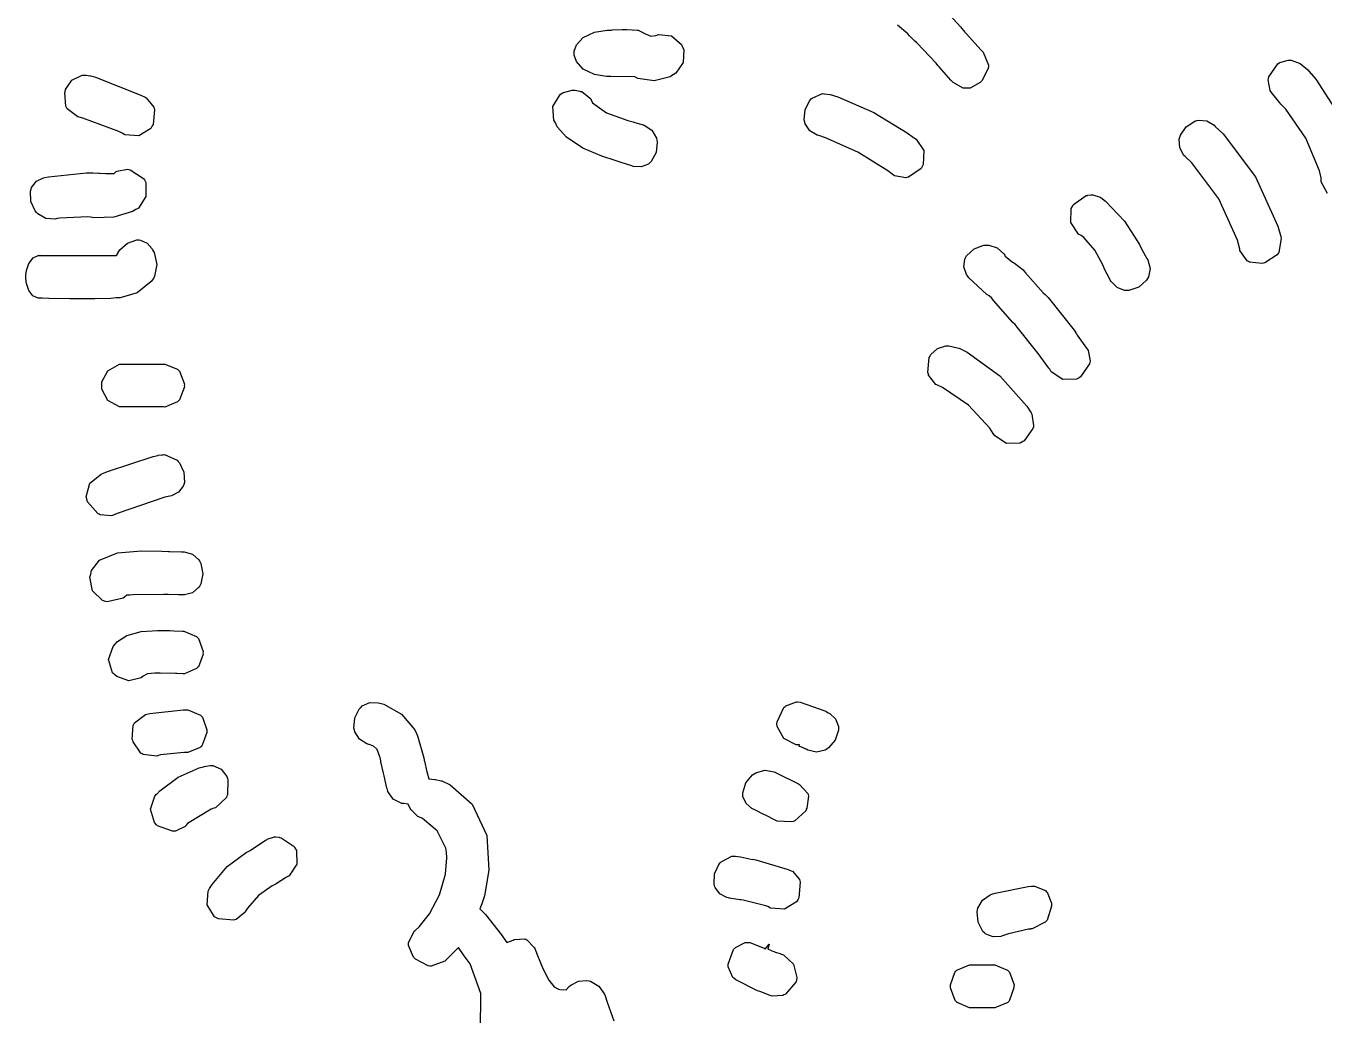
# Model space of a CAD drawing. Extents: x 1.35 to 8.39, y 2.23 to 9.33.
# Drawn here: x 3.433 to 5.712, y 5.881 to 7.618 of the extents above; entities that cross this region are included whole.
import ezdxf

# ---------------------------------------------------------------- set-up
doc = ezdxf.new("R2010")
doc.units = 0
doc.layers.get('0').update_dxf_attribs({"linetype": 'CONTINUOUS'})

msp = doc.modelspace()

# ---------------------------------------------------------------- linework, layer by layer
at = {"color": 0}
for points in [[(5.04926, 7.64268), (5.07362, 7.616), (5.08154, 7.60688), (5.08415, 7.60385), (5.10943, 7.57568), (5.11193, 7.57314), (5.11187, 7.57314), (5.11367, 7.5714), (5.12278, 7.54867), (5.12272, 7.54611), (5.12261, 7.54362), (5.11193, 7.52165), (5.11003, 7.51997), (5.1084, 7.51818), (5.09056, 7.50857), (5.08464, 7.50857), (5.07829, 7.50857), (5.06082, 7.51818), (5.05925, 7.51997), (5.05701, 7.52225), (5.03603, 7.54568), (5.03401, 7.54813), (5.03407, 7.54813), (5.03093, 7.55192), (4.99729, 7.58772), (4.99371, 7.59104), (4.99371, 7.59088), (4.99371, 7.59088), (4.99294, 7.59158), (4.98525, 7.59913), (4.98449, 7.59993), (4.98156, 7.60389), (4.96306, 7.61908)], [(5.71804, 7.32363), (5.70714, 7.34412), (5.70714, 7.35092), (5.70415, 7.36313), (5.68018, 7.42042), (5.64481, 7.47146), (5.63618, 7.48047), (5.63465, 7.48236), (5.62011, 7.50082), (5.61882, 7.50261), (5.61876, 7.50261), (5.61762, 7.50429), (5.6141, 7.52322), (5.61458, 7.52513), (5.61513, 7.528), (5.63086, 7.55111), (5.63331, 7.55268), (5.6346, 7.5535), (5.64925, 7.55761), (5.65082, 7.55761), (5.65429, 7.5574), (5.67051, 7.5516), (5.68375, 7.54053), (5.68576, 7.5376), (5.69781, 7.52414), (5.74658, 7.44863)], [(4.23079, 5.85211), (4.23128, 5.91862), (4.21262, 5.97049), (4.20242, 5.98486), (4.19194, 5.99957), (4.17019, 5.97721), (4.17025, 5.97715), (4.16835, 5.97537), (4.14442, 5.96658), (4.14182, 5.96669), (4.13917, 5.96685), (4.11649, 5.97857), (4.11486, 5.98058), (4.11312, 5.98215), (4.10439, 6.00282), (4.10444, 6.0051), (4.10449, 6.00743), (4.11415, 6.02772), (4.11594, 6.02919), (4.12294, 6.03564), (4.14106, 6.05821), (4.15896, 6.09164), (4.16922, 6.12819), (4.17176, 6.15701), (4.17122, 6.1665), (4.17014, 6.1735), (4.15506, 6.20404), (4.12907, 6.22607), (4.12261, 6.22879), (4.12088, 6.22949), (4.10835, 6.24186), (4.10764, 6.24349), (4.10411, 6.25092), (4.09603, 6.25206), (4.09256, 6.25244), (4.07775, 6.25993), (4.06814, 6.27344), (4.06728, 6.27681), (4.06657, 6.27903), (4.06158, 6.30089), (4.06119, 6.30306), (4.06076, 6.30524), (4.05604, 6.32553), (4.05556, 6.32736), (4.05447, 6.33306), (4.05425, 6.33442), (4.04921, 6.347), (4.04839, 6.3481), (4.04275, 6.35286), (4.04204, 6.35319), (4.03526, 6.35579), (4.03456, 6.35596), (4.03142, 6.35672), (4.01844, 6.36496), (4.01014, 6.37793), (4.00944, 6.38103), (4.00863, 6.38471), (4.0101, 6.40278), (4.01839, 6.41894), (4.02106, 6.4216), (4.02322, 6.42367), (4.03651, 6.42953), (4.05106, 6.42919), (4.05393, 6.42811), (4.06104, 6.42632), (4.09218, 6.40881), (4.11546, 6.38157), (4.1186, 6.37494), (4.12007, 6.37121), (4.13124, 6.33251), (4.132, 6.32856), (4.13238, 6.32671), (4.13688, 6.30778), (4.13737, 6.30588), (4.14008, 6.29557), (4.15076, 6.2946), (4.15181, 6.2946), (4.16194, 6.29221), (4.16292, 6.29172), (4.17779, 6.285), (4.21625, 6.25082), (4.24192, 6.19586), (4.24556, 6.13499), (4.23774, 6.09033), (4.23292, 6.07622), (4.22987, 6.06749), (4.23633, 6.06082), (4.23942, 6.05751), (4.26753, 6.02175), (4.27007, 6.01796), (4.27701, 6.00786), (4.28831, 6.01243), (4.28999, 6.01335), (4.30875, 6.01443), (4.3106, 6.01367), (4.31239, 6.01297), (4.32536, 5.99935), (4.32601, 5.9975), (4.32775, 5.99306), (4.33074, 5.98529), (4.3405, 5.96224), (4.35101, 5.94194), (4.36051, 5.93039), (4.36768, 5.92617), (4.37028, 5.92562), (4.38129, 5.92507), (4.38699, 5.93115), (4.38704, 5.93115), (4.38921, 5.93343), (4.40267, 5.94043), (4.41786, 5.94146), (4.42096, 5.94069), (4.42432, 5.93994), (4.43881, 5.93121), (4.44868, 5.91749), (4.44976, 5.91417), (4.45313, 5.90321), (4.4649, 5.87071)]]:
    msp.add_lwpolyline(points, dxfattribs=at)
for points in [[(4.46067, 7.6104), (4.46186, 7.61051), (4.47987, 7.61149), (4.48589, 7.61149), (4.48583, 7.61149), (4.48768, 7.61154), (4.50651, 7.6104), (4.5084, 7.61014), (4.50906, 7.60975), (4.51704, 7.60547), (4.5179, 7.60499), (4.53006, 7.59978), (4.53863, 7.60081), (4.53857, 7.60081), (4.54318, 7.60249), (4.56603, 7.59993), (4.58365, 7.58507), (4.58567, 7.58057), (4.58768, 7.57611), (4.58697, 7.55311), (4.57362, 7.5344), (4.56933, 7.53201), (4.56885, 7.53162), (4.56381, 7.52849), (4.53586, 7.52111), (4.50732, 7.52539), (4.50201, 7.528), (4.45947, 7.52886), (4.45231, 7.52886), (4.43093, 7.5325), (4.41097, 7.54194), (4.39931, 7.55501), (4.39551, 7.56603), (4.39551, 7.56967), (4.39551, 7.57335), (4.39931, 7.58431), (4.41108, 7.59739), (4.43132, 7.60678), (4.45329, 7.6104), (4.46061, 7.6104), (4.46067, 7.6104)], [(3.50151, 7.50211), (3.50233, 7.50624), (3.51351, 7.52263), (3.53147, 7.53114), (3.53564, 7.53131), (3.53836, 7.53131), (3.54568, 7.53006), (3.5466, 7.52979), (3.55485, 7.5275), (3.63433, 7.49625), (3.64193, 7.49229), (3.64382, 7.49132), (3.65696, 7.47472), (3.65756, 7.4726), (3.65831, 7.47006), (3.65576, 7.44428), (3.65451, 7.44189), (3.65169, 7.43744), (3.63069, 7.42475), (3.60622, 7.42637), (3.60172, 7.42904), (3.5956, 7.43197), (3.53244, 7.45557), (3.52593, 7.45736), (3.52354, 7.45796), (3.50499, 7.47222), (3.50385, 7.47433), (3.50265, 7.47651), (3.50071, 7.49983), (3.50151, 7.50211)], [(4.37494, 7.50006), (4.37636, 7.50087), (4.39204, 7.50472), (4.39367, 7.50467), (4.39686, 7.50467), (4.40554, 7.50304), (4.40663, 7.50271), (4.40864, 7.50217), (4.42443, 7.48942), (4.4254, 7.48753), (4.42768, 7.48275), (4.45204, 7.465), (4.48969, 7.45171), (4.49869, 7.44917), (4.50028, 7.44874), (4.51394, 7.44476), (4.51497, 7.44439), (4.51492, 7.44439), (4.51818, 7.44353), (4.53153, 7.43431), (4.53965, 7.42025), (4.54031, 7.41694), (4.54101, 7.41331), (4.53928, 7.3954), (4.53076, 7.37956), (4.52815, 7.37696), (4.52593, 7.37506), (4.51307, 7.3699), (4.49924, 7.37082), (4.49658, 7.37196), (4.47775, 7.37804), (4.46924, 7.38069), (4.44385, 7.38911), (4.41037, 7.40315), (4.38172, 7.42204), (4.3655, 7.44037), (4.36231, 7.44743), (4.3596, 7.45199), (4.35786, 7.47635), (4.3705, 7.49729), (4.37494, 7.50006)], [(5.00603, 7.36957), (5.00597, 7.36957), (5.00444, 7.36724), (4.98221, 7.35194), (4.97949, 7.35135), (4.97749, 7.35086), (4.95774, 7.35417), (4.956, 7.35525), (4.94613, 7.3629), (4.89356, 7.39578), (4.83697, 7.42128), (4.82519, 7.42524), (4.82215, 7.42589), (4.8094, 7.43354), (4.80111, 7.44586), (4.80035, 7.44883), (4.79949, 7.45253), (4.80078, 7.47071), (4.80897, 7.48693), (4.81164, 7.48958), (4.8131, 7.49104), (4.83165, 7.49869), (4.83376, 7.49864), (4.83469, 7.49864), (4.84418, 7.49724), (4.84511, 7.49696), (4.85829, 7.49289), (4.92156, 7.46576), (4.98036, 7.43001), (4.99138, 7.4216), (4.99588, 7.419), (5.00922, 7.3986), (5.00846, 7.37418), (5.00597, 7.36957), (5.00603, 7.36957)], [(5.63612, 7.2475), (5.63607, 7.2475), (5.63672, 7.24496), (5.63249, 7.21989), (5.63108, 7.21767), (5.62961, 7.2155), (5.60829, 7.20156), (5.60568, 7.20111), (5.60346, 7.20042), (5.58128, 7.2029), (5.57932, 7.20404), (5.57731, 7.20524), (5.56451, 7.22353), (5.56407, 7.22581), (5.56006, 7.24132), (5.52767, 7.31369), (5.47999, 7.37711), (5.46837, 7.38807), (5.46604, 7.39025), (5.45876, 7.40365), (5.4579, 7.41894), (5.45882, 7.42199), (5.45985, 7.42557), (5.47, 7.44065), (5.48519, 7.45057), (5.48882, 7.45161), (5.49175, 7.45236), (5.5064, 7.45107), (5.5191, 7.44353), (5.52106, 7.44114), (5.53489, 7.428), (5.5919, 7.35237), (5.63113, 7.26617), (5.63607, 7.24767), (5.63612, 7.2475)], [(3.44174, 7.33117), (3.4426, 7.33388), (3.45096, 7.34472), (3.46322, 7.35097), (3.46604, 7.35135), (3.47254, 7.35275), (3.53917, 7.35992), (3.5459, 7.35992), (3.54992, 7.35992), (3.56076, 7.35915), (3.56212, 7.35906), (3.57232, 7.35835), (3.58735, 7.35835), (3.59104, 7.36176), (3.59104, 7.36171), (3.59261, 7.36285), (3.61122, 7.36621), (3.61312, 7.36572), (3.61594, 7.36518), (3.63932, 7.3495), (3.64094, 7.34706), (3.64324, 7.34244), (3.64344, 7.31814), (3.63021, 7.29779), (3.62576, 7.29508), (3.61968, 7.29183), (3.58708, 7.2819), (3.55296, 7.28082), (3.54617, 7.28196), (3.54124, 7.28233), (3.49203, 7.28022), (3.48719, 7.2794), (3.48394, 7.27854), (3.46772, 7.27962), (3.45356, 7.28754), (3.45133, 7.29004), (3.44879, 7.29286), (3.44125, 7.3094), (3.44069, 7.32758), (3.44174, 7.33117)], [(5.28569, 7.24951), (5.28108, 7.25217), (5.26764, 7.27257), (5.26833, 7.29699), (5.27083, 7.3016), (5.27083, 7.30192), (5.27083, 7.30186), (5.27229, 7.30425), (5.29428, 7.31956), (5.29699, 7.3201), (5.29758, 7.32026), (5.30279, 7.32096), (5.30458, 7.32096), (5.30599, 7.32101), (5.31928, 7.31689), (5.32047, 7.31603), (5.32813, 7.30994), (5.36176, 7.27468), (5.38818, 7.23378), (5.39231, 7.22487), (5.40121, 7.20921), (5.40294, 7.2066), (5.40668, 7.19189), (5.40381, 7.17697), (5.40224, 7.17421), (5.40028, 7.17101), (5.38667, 7.15901), (5.36947, 7.15321), (5.36578, 7.1531), (5.36149, 7.1531), (5.34864, 7.15804), (5.33806, 7.16857), (5.33669, 7.17133), (5.33572, 7.17301), (5.32688, 7.19065), (5.32601, 7.19243), (5.32601, 7.19239), (5.32389, 7.19797), (5.30951, 7.22364), (5.29021, 7.24588), (5.28569, 7.24968), (5.28569, 7.24951)], [(3.45714, 7.21436), (3.46929, 7.21436), (3.5025, 7.21463), (3.50575, 7.21468), (3.53006, 7.21468), (3.53711, 7.21468), (3.55567, 7.21436), (3.55826, 7.21419), (3.59147, 7.21419), (3.59597, 7.22136), (3.59592, 7.22136), (3.59771, 7.2245), (3.61074, 7.23622), (3.62739, 7.24175), (3.63103, 7.24175), (3.63374, 7.24154), (3.64578, 7.23617), (3.65429, 7.22613), (3.65533, 7.22353), (3.65756, 7.21972), (3.66228, 7.19894), (3.65842, 7.17796), (3.65636, 7.17404), (3.65261, 7.16878), (3.62799, 7.14914), (3.59782, 7.13997), (3.59136, 7.13986), (3.58192, 7.13917), (3.55344, 7.13851), (3.50944, 7.13851), (3.47276, 7.13906), (3.46089, 7.13937), (3.45697, 7.13937), (3.45394, 7.13937), (3.44499, 7.14339), (3.43756, 7.15321), (3.43371, 7.16547), (3.43267, 7.1741), (3.43267, 7.17692), (3.43267, 7.17979), (3.43375, 7.18842), (3.43767, 7.20063), (3.44526, 7.21039), (3.45437, 7.21436), (3.45747, 7.21436), (3.45714, 7.21436)], [(5.301, 7.02713), (5.3004, 7.02431), (5.28478, 7.00131), (5.28239, 6.99972), (5.27772, 6.99729), (5.25336, 6.99669), (5.23301, 7.01014), (5.23042, 7.01465), (5.229, 7.01654), (5.21506, 7.03569), (5.21371, 7.0376), (5.21371, 7.03765), (5.21035, 7.04258), (5.1735, 7.08886), (5.16949, 7.09321), (5.16581, 7.0969), (5.13167, 7.13574), (5.12853, 7.13981), (5.12414, 7.14367), (5.12418, 7.14367), (5.12028, 7.14578), (5.08838, 7.17524), (5.08599, 7.17893), (5.08425, 7.18121), (5.07986, 7.19428), (5.08149, 7.20801), (5.08274, 7.21056), (5.08453, 7.21382), (5.09765, 7.22613), (5.11453, 7.23236), (5.11828, 7.23253), (5.1205, 7.23253), (5.12364, 7.23258), (5.13829, 7.22781), (5.14979, 7.21756), (5.15142, 7.21479), (5.15246, 7.21354), (5.16536, 7.20296), (5.16689, 7.20215), (5.16851, 7.20117), (5.18375, 7.18924), (5.18511, 7.18782), (5.18793, 7.18414), (5.21913, 7.14919), (5.22254, 7.14594), (5.2276, 7.14063), (5.27317, 7.08317), (5.27724, 7.07704), (5.27886, 7.07476), (5.29525, 7.05186), (5.29693, 7.04953), (5.29801, 7.0479), (5.30149, 7.02924), (5.30106, 7.02729), (5.301, 7.02713)], [(5.01736, 7.00618), (5.0165, 7.00885), (5.01899, 7.03543), (5.02035, 7.03782), (5.02035, 7.03814), (5.02035, 7.03808), (5.02192, 7.0409), (5.03347, 7.05122), (5.04829, 7.05567), (5.05149, 7.05556), (5.05328, 7.05556), (5.0709, 7.05165), (5.0726, 7.05089), (5.08539, 7.04454), (5.14296, 7.00304), (5.19011, 6.95008), (5.19775, 6.93793), (5.19889, 6.93614), (5.20221, 6.91569), (5.20167, 6.91363), (5.20107, 6.91097), (5.18571, 6.88917), (5.18343, 6.88769), (5.17882, 6.88519), (5.1544, 6.88444), (5.13396, 6.89763), (5.13129, 6.90213), (5.12517, 6.9114), (5.08762, 6.95156), (5.04226, 6.98253), (5.03222, 6.98719), (5.03033, 6.98822), (5.01785, 7.00439), (5.01736, 7.0064), (5.01736, 7.00618)], [(3.71067, 6.98611), (3.71067, 6.98606), (3.71083, 6.98361), (3.70253, 6.96094), (3.70079, 6.95915), (3.69906, 6.95736), (3.67671, 6.9484), (3.67421, 6.94846), (3.60189, 6.94846), (3.59685, 6.94868), (3.57628, 6.96001), (3.56581, 6.97954), (3.56581, 6.98606), (3.56581, 6.99257), (3.57628, 7.0121), (3.59685, 7.02344), (3.60189, 7.0236), (3.67421, 7.0236), (3.67671, 7.02371), (3.69906, 7.01471), (3.70079, 7.01292), (3.70253, 7.01112), (3.71083, 6.98856), (3.71067, 6.98606), (3.71067, 6.98611)], [(3.56982, 6.83268), (3.56982, 6.83263), (3.57742, 6.83583), (3.65597, 6.86165), (3.66407, 6.86356), (3.66482, 6.86376), (3.67144, 6.86469), (3.67367, 6.86469), (3.67617, 6.86475), (3.69829, 6.85482), (3.69997, 6.85292), (3.70247, 6.85021), (3.71012, 6.83388), (3.71089, 6.81586), (3.70996, 6.81222), (3.70899, 6.80951), (3.70042, 6.79861), (3.68804, 6.79237), (3.68522, 6.79199), (3.6766, 6.78988), (3.59256, 6.76161), (3.58442, 6.75808), (3.58247, 6.75743), (3.56288, 6.75917), (3.56114, 6.76014), (3.5586, 6.76139), (3.54069, 6.78217), (3.53988, 6.78483), (3.53819, 6.79081), (3.54476, 6.81467), (3.56472, 6.83062), (3.56982, 6.83263), (3.56982, 6.83268)], [(3.54644, 6.65489), (3.54758, 6.66157), (3.56185, 6.67958), (3.59326, 6.69206), (3.63536, 6.69596), (3.67111, 6.69547), (3.683, 6.69488), (3.68528, 6.69476), (3.70583, 6.69401), (3.70763, 6.69396), (3.70757, 6.6939), (3.71067, 6.69407), (3.7251, 6.68978), (3.73639, 6.67979), (3.73796, 6.67703), (3.73975, 6.67372), (3.74343, 6.65576), (3.73975, 6.63781), (3.73796, 6.6345), (3.73639, 6.63189), (3.72521, 6.62229), (3.71104, 6.61838), (3.70801, 6.61854), (3.70763, 6.61854), (3.70074, 6.61854), (3.6824, 6.61893), (3.68007, 6.61903), (3.67464, 6.61925), (3.62071, 6.61843), (3.61535, 6.618), (3.61008, 6.618), (3.60596, 6.61475), (3.6059, 6.61475), (3.60357, 6.61285), (3.57525, 6.60633), (3.57232, 6.60704), (3.56728, 6.60861), (3.54958, 6.62565), (3.54497, 6.64979), (3.54644, 6.65483), (3.54644, 6.65489)], [(3.58849, 6.47803), (3.58854, 6.47797), (3.5849, 6.48178), (3.5779, 6.50504), (3.58556, 6.5281), (3.58931, 6.53174), (3.59332, 6.53646), (3.60969, 6.54693), (3.63519, 6.55419), (3.66357, 6.55615), (3.68533, 6.55572), (3.6926, 6.55544), (3.70763, 6.5549), (3.70763, 6.55485), (3.71012, 6.5549), (3.73232, 6.54551), (3.73406, 6.54368), (3.73574, 6.54189), (3.74371, 6.51904), (3.74354, 6.51654), (3.74365, 6.51417), (3.73562, 6.49246), (3.734, 6.49072), (3.73232, 6.48904), (3.71104, 6.48008), (3.70865, 6.48008), (3.70828, 6.48008), (3.69775, 6.48053), (3.69504, 6.48068), (3.66808, 6.48128), (3.66547, 6.48118), (3.66037, 6.48118), (3.66043, 6.48118), (3.65913, 6.48128), (3.64638, 6.47993), (3.64518, 6.47954), (3.63872, 6.47597), (3.63499, 6.47299), (3.61322, 6.46761), (3.59207, 6.47499), (3.58871, 6.47831), (3.58849, 6.47803)], [(4.83882, 6.34765), (4.83876, 6.34765), (4.83599, 6.34597), (4.82069, 6.3425), (4.80539, 6.34597), (4.80268, 6.34765), (4.80165, 6.34819), (4.80126, 6.34836), (4.79617, 6.35037), (4.79557, 6.35058), (4.79497, 6.35086), (4.79075, 6.35238), (4.79047, 6.35249), (4.79081, 6.35531), (4.79075, 6.35525), (4.78543, 6.35525), (4.76346, 6.36615), (4.75168, 6.38764), (4.75151, 6.3929), (4.75163, 6.39578), (4.76361, 6.42068), (4.76579, 6.42253), (4.76719, 6.42393), (4.7856, 6.43072), (4.78765, 6.43056), (4.79243, 6.43001), (4.83735, 6.41428), (4.84142, 6.41168), (4.84407, 6.41049), (4.85439, 6.40076), (4.85954, 6.38758), (4.85965, 6.3846), (4.8596, 6.38086), (4.85389, 6.36344), (4.84196, 6.34967), (4.83876, 6.34765), (4.83882, 6.34765)], [(3.64464, 6.40886), (3.64469, 6.40881), (3.65033, 6.41026), (3.70844, 6.41689), (3.71436, 6.41672), (3.71685, 6.41689), (3.73926, 6.4075), (3.74094, 6.4056), (3.7424, 6.40375), (3.75006, 6.38167), (3.75006, 6.37929), (3.75022, 6.37685), (3.74219, 6.35439), (3.7405, 6.35254), (3.73876, 6.35075), (3.71679, 6.34158), (3.71436, 6.34158), (3.71018, 6.34174), (3.66889, 6.33735), (3.66488, 6.33632), (3.66249, 6.33556), (3.63878, 6.33822), (3.63667, 6.33946), (3.6345, 6.34071), (3.62067, 6.36019), (3.62017, 6.36257), (3.61931, 6.36496), (3.62093, 6.38917), (3.62213, 6.39139), (3.62326, 6.39361), (3.64242, 6.40858), (3.64486, 6.40918), (3.64464, 6.40886)], [(3.66243, 6.26861), (3.66249, 6.26856), (3.66803, 6.27447), (3.70014, 6.2985), (3.73676, 6.31478), (3.74463, 6.31674), (3.74561, 6.31711), (3.75629, 6.31917), (3.75738, 6.31917), (3.76079, 6.31907), (3.77567, 6.31239), (3.78543, 6.29937), (3.78629, 6.29601), (3.78728, 6.29351), (3.78678, 6.26736), (3.78569, 6.26486), (3.78456, 6.26243), (3.76525, 6.24474), (3.76269, 6.24382), (3.75792, 6.24251), (3.71653, 6.21712), (3.71322, 6.21343), (3.71322, 6.21311), (3.71322, 6.21317), (3.71197, 6.21169), (3.69504, 6.20378), (3.69314, 6.20372), (3.69021, 6.2035), (3.66374, 6.21272), (3.66162, 6.21468), (3.6581, 6.21858), (3.65142, 6.24203), (3.65901, 6.26519), (3.66265, 6.26893), (3.66243, 6.26861)], [(4.80306, 6.24197), (4.803, 6.24197), (4.80192, 6.23953), (4.78288, 6.22163), (4.78039, 6.22065), (4.77783, 6.21972), (4.75174, 6.22114), (4.74935, 6.22233), (4.73014, 6.23204), (4.72846, 6.23292), (4.71149, 6.24149), (4.70979, 6.24235), (4.70979, 6.2424), (4.70719, 6.24343), (4.6971, 6.25222), (4.69179, 6.26449), (4.69157, 6.26725), (4.69151, 6.271), (4.69678, 6.28831), (4.70828, 6.30225), (4.71143, 6.30425), (4.71431, 6.30621), (4.73036, 6.31049), (4.74675, 6.30751), (4.74978, 6.30578), (4.78907, 6.28646), (4.79107, 6.2856), (4.80556, 6.26958), (4.80626, 6.26742), (4.80692, 6.26531), (4.80414, 6.24387), (4.803, 6.24197), (4.80306, 6.24197)], [(3.75521, 6.10297), (3.75939, 6.11019), (3.78608, 6.1416), (3.81917, 6.16613), (3.82661, 6.16982), (3.829, 6.17133), (3.85254, 6.18696), (3.85482, 6.18858), (3.85596, 6.1894), (3.86925, 6.19347), (3.87067, 6.19342), (3.87125, 6.19342), (3.87733, 6.19282), (3.87793, 6.19265), (3.88069, 6.19211), (3.90349, 6.17681), (3.90506, 6.17443), (3.9075, 6.16982), (3.9081, 6.14551), (3.89475, 6.12522), (3.89025, 6.12261), (3.88872, 6.12153), (3.87224, 6.11111), (3.87056, 6.11008), (3.86513, 6.10753), (3.84099, 6.09044), (3.8215, 6.06814), (3.81842, 6.06299), (3.81743, 6.06114), (3.80171, 6.04856), (3.79969, 6.04796), (3.79704, 6.04715), (3.77056, 6.04937), (3.76818, 6.05062), (3.76372, 6.05344), (3.75108, 6.07422), (3.75256, 6.09847), (3.75521, 6.10297)], [(4.78857, 6.08399), (4.78575, 6.07949), (4.76471, 6.06674), (4.74013, 6.06853), (4.73562, 6.07124), (4.73178, 6.07275), (4.69211, 6.08236), (4.68804, 6.08274), (4.68614, 6.08306), (4.66797, 6.08604), (4.66624, 6.08643), (4.66336, 6.08686), (4.65115, 6.09332), (4.64279, 6.10439), (4.64193, 6.1071), (4.64094, 6.11074), (4.64171, 6.12885), (4.64942, 6.14524), (4.65196, 6.148), (4.6536, 6.1499), (4.67199, 6.15972), (4.67811, 6.15972), (4.67888, 6.15972), (4.6869, 6.15875), (4.68772, 6.15853), (4.70833, 6.15408), (4.70828, 6.15414), (4.71414, 6.15315), (4.77115, 6.1365), (4.77669, 6.13417), (4.77849, 6.13331), (4.79085, 6.1186), (4.79139, 6.11664), (4.79226, 6.11393), (4.78988, 6.08653), (4.78857, 6.08399)], [(5.1971, 6.03179), (5.19342, 6.03153), (5.15793, 6.0236), (5.15457, 6.02225), (5.1474, 6.01992), (5.14735, 6.01997), (5.14469, 6.01888), (5.13092, 6.01796), (5.11806, 6.023), (5.11589, 6.02485), (5.11317, 6.0275), (5.1046, 6.04357), (5.10292, 6.06168), (5.10374, 6.06532), (5.10433, 6.06863), (5.11247, 6.08268), (5.12576, 6.09196), (5.12901, 6.09283), (5.1346, 6.09483), (5.19254, 6.10656), (5.19846, 6.10688), (5.20133, 6.10688), (5.20344, 6.10699), (5.22287, 6.09933), (5.22444, 6.09782), (5.22597, 6.09631), (5.23361, 6.07688), (5.23356, 6.07471), (5.23378, 6.0721), (5.22613, 6.04758), (5.22444, 6.04557), (5.22271, 6.04357), (5.19971, 6.03217), (5.1971, 6.03201), (5.1971, 6.03179)], [(4.78549, 5.94119), (4.78456, 5.93847), (4.76622, 5.91737), (4.76367, 5.91607), (4.76193, 5.91515), (4.74289, 5.91368), (4.74104, 5.91433), (4.73936, 5.91504), (4.72319, 5.92128), (4.72163, 5.92188), (4.72157, 5.92188), (4.71744, 5.92312), (4.67925, 5.9426), (4.67583, 5.94521), (4.67426, 5.94667), (4.66585, 5.96522), (4.66585, 5.96733), (4.66569, 5.97017), (4.67492, 5.99571), (4.67686, 5.99772), (4.67844, 5.9994), (4.69547, 6.00814), (4.70117, 6.00814), (4.70389, 6.00808), (4.72874, 5.99843), (4.73085, 5.99664), (4.73796, 6.00543), (4.73529, 5.99664), (4.73574, 5.99653), (4.74181, 5.99387), (4.74235, 5.9936), (4.74761, 5.99154), (4.74849, 5.99138), (4.75694, 5.9885), (4.75776, 5.98812), (4.76275, 5.98665), (4.78076, 5.97011), (4.78657, 5.94635), (4.78549, 5.94119)], [(5.09229, 5.96864), (5.13183, 5.96864), (5.13428, 5.96875), (5.15631, 5.95958), (5.15804, 5.95779), (5.15972, 5.95606), (5.16786, 5.9336), (5.16769, 5.9311), (5.16769, 5.92871), (5.16004, 5.90663), (5.15858, 5.90474), (5.15685, 5.90283), (5.13433, 5.89344), (5.13183, 5.89356), (5.09229, 5.89356), (5.08979, 5.8935), (5.06776, 5.90267), (5.06608, 5.9044), (5.06435, 5.90619), (5.05626, 5.92865), (5.05647, 5.9311), (5.05643, 5.93354), (5.06401, 5.95562), (5.06554, 5.95747), (5.06722, 5.95942), (5.08974, 5.96897), (5.09229, 5.96886), (5.09229, 5.96864)]]:
    msp.add_lwpolyline(points, close=True, dxfattribs=at)

doc.saveas('drawing.dxf')
